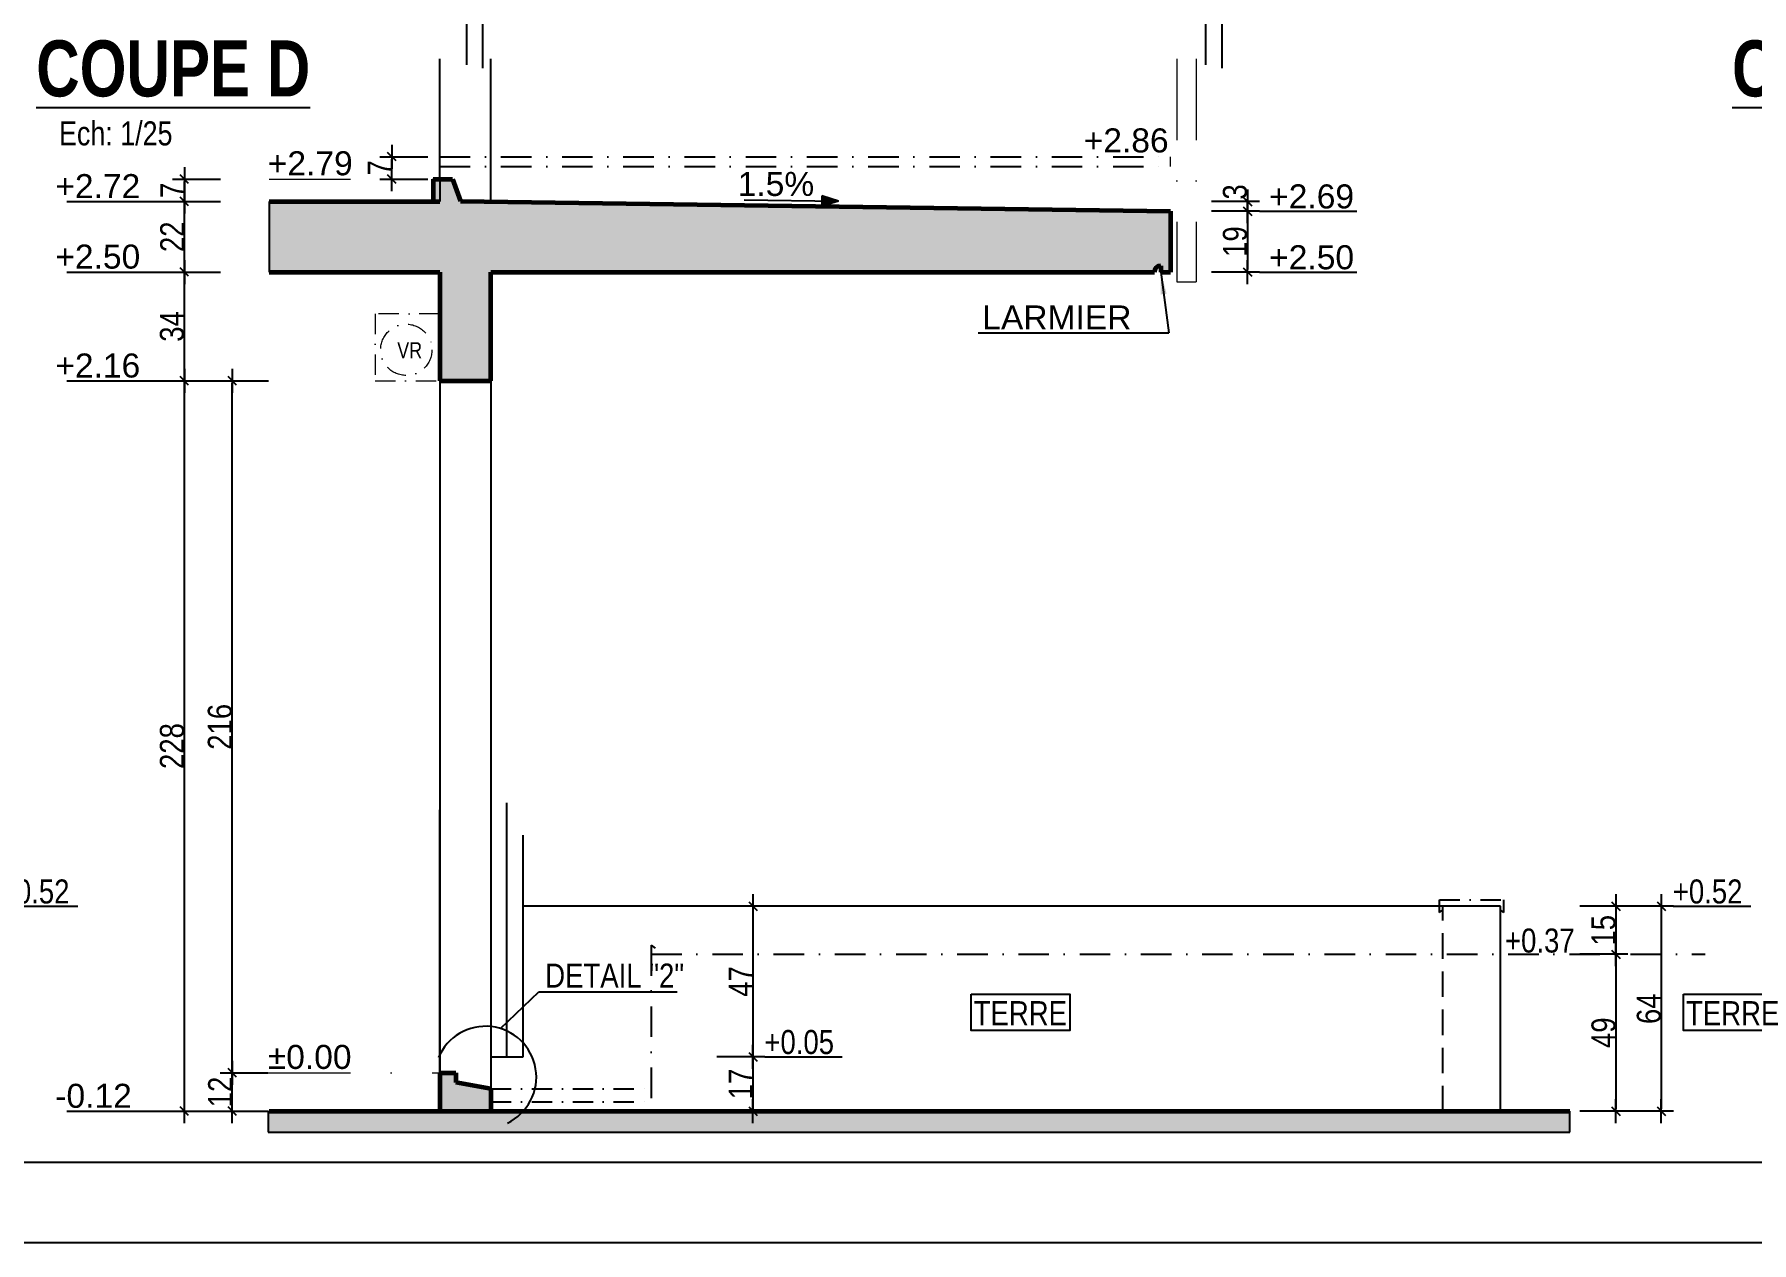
# Model space of a CAD drawing. Header units: millimetres. Extents: x -1734 to 5256, y -3612 to 588.
# Drawn here: x 633 to 1704, y -3612 to -2858 of the extents above; entities that cross this region are included whole.
import ezdxf
from ezdxf.enums import TextEntityAlignment as Align

# ---------------------------------------------------------------- set-up
doc = ezdxf.new("R2010")
doc.units = ezdxf.units.MM
for name, pattern in [('CACHE2', [4.7625, 3.175, -1.5875]), ('CACHEX2', [19.05, 12.7, -6.35]), ('TIRETPT2', [12.7, 6.35, -3.175, 0, -3.175]), ('TIRETPTX2', [50.8, 25.4, -12.7, 0, -12.7])]:
    doc.linetypes.add(name, pattern=pattern)
for name, color, linetype in [('01_Cad_2', 5, 'Continuous'), ('01_cote_gen', 4, 'Continuous'), ('01_linteaux', 2, 'Continuous'), ('01_poch_BN', 9, 'Continuous'), ('01_texte', 230, 'Continuous'), ('AA_COTES', 2, 'Continuous')]:
    doc.layers.add(name, color=color, linetype=linetype)
doc.layers.add('01_murs_coup', color=5, linetype='Continuous', lineweight=60)
doc.layers.add('01_tram_axes', color=2, linetype='TIRETPTX2', lineweight=9)
doc.styles.add('ARIAL', font='arial.ttf')
doc.styles.add('Arial Narrow', font='ARIALN.TTF')
doc.styles.add('impact', font='impact.ttf')
doc.styles.add('MATTE_TXT', font='arial.ttf')
doc.styles.add('STYLE2', font='ARIALN.TTF')
doc.linetypes.add('ISOLATION', pattern='A,0.00254,-2.54,[134,ltypeshp.shx,S=2.54,R=0,X=-2.54,Y=0],-5.08,[134,ltypeshp.shx,S=2.54,R=180,X=2.54,Y=0],-2.54', length=10.16254)
doc.dimstyles.new('JB25', dxfattribs={"dimscale": 0.1, "dimtxt": 150, "dimasz": 15, "dimexe": 0.1, "dimexo": 0.1, "dimgap": 0.09, "dimtad": 1, "dimdec": 1, "dimlfac": 0.5, "dimdsep": 46, "dimtxsty": 'STYLE2', "dimblk1": 'BOND_G', "dimblk2": 'BOND_D', "dimsah": 1, "dimcen": 1.5, "dimdle": 0.01, "dimse1": 1, "dimse2": 1, "dimclrd": 4, "dimclre": 2, "dimclrt": 6, "dimazin": 2, "dimtfac": 2.333333, "dimtdec": 1, "dimtix": 1, "dimtmove": 2, "dimatfit": 3, "dimldrblk": 'BOND_G', "dimfxl": 1, "dimtolj": 1, "dimtzin": 0, "dimarcsym": 0})

# ---------------------------------------------------------------- blocks, each defined once
blk = doc.blocks.new('BOND_G')
at = {"layer": 'AA_COTES', "color": 0}
for p, q in [((0, -5), (0, 15)), ((5, 0), (-5, 0)), ((1.77, 1.77), (-1.77, -1.77))]:
    blk.add_line(p, q, dxfattribs=at)
blk = doc.blocks.new('BOND_D')
at = {"layer": 'AA_COTES', "color": 0}
for p, q in [((5, 0), (-5, 0)), ((-1.77, -1.77), (1.77, 1.77)), ((0, 5), (0, -15))]:
    blk.add_line(p, q, dxfattribs=at)
blk = doc.blocks.new('*D231')
at = {"layer": '01_cote_gen', "color": 4, "lineweight": -2, "ltscale": 2, "transparency": 16777216}
blk.add_line((756.1, -3528.7), (756.1, -3507.7), dxfattribs=at)
at = {"layer": 'DEFPOINTS', "color": 0, "ltscale": 2}
for p in [(756.1, -3506.2), (794.5, -3506.2), (808, -3530.2)]:
    blk.add_point(p, dxfattribs=at)
at = {"layer": '01_cote_gen', "color": 4, "lineweight": -2, "ltscale": 2, "transparency": 16777216, "xscale": 1.5, "yscale": 1.5, "zscale": 1.5}
for name, p, rotation in [('BOND_D', (756.1, -3506.2), 90), ('BOND_G', (756.1, -3530.2), 270)]:
    blk.add_blockref(name, p, dxfattribs=dict(at, rotation=rotation))
at = {"layer": '01_cote_gen', "color": 6, "ltscale": 2, "transparency": 16777216, "insert": (748.5, -3518.2), "char_height": 15, "attachment_point": 5, "rotation": 90, "style": 'STYLE2'}
blk.add_mtext('\\A1;12', dxfattribs=at)
blk = doc.blocks.new('*D232')
at = {"layer": '01_cote_gen', "color": 4, "lineweight": -2, "ltscale": 2, "transparency": 16777216}
blk.add_line((726.2, -3072.7), (726.2, -3007.7), dxfattribs=at)
at = {"layer": 'DEFPOINTS', "color": 0, "ltscale": 2}
for p in [(726.2, -3006.2), (789.7, -3006.2), (776.4, -3074.2)]:
    blk.add_point(p, dxfattribs=at)
at = {"layer": '01_cote_gen', "color": 4, "lineweight": -2, "ltscale": 2, "transparency": 16777216, "xscale": 1.5, "yscale": 1.5, "zscale": 1.5}
for name, p, rotation in [('BOND_D', (726.2, -3006.2), 90), ('BOND_G', (726.2, -3074.2), 270)]:
    blk.add_blockref(name, p, dxfattribs=dict(at, rotation=rotation))
at = {"layer": '01_cote_gen', "color": 6, "ltscale": 2, "transparency": 16777216, "insert": (718.5, -3040.2), "char_height": 15, "attachment_point": 5, "rotation": 90, "style": 'STYLE2'}
blk.add_mtext('\\A1;34', dxfattribs=at)
blk = doc.blocks.new('*D233')
at = {"layer": '01_cote_gen', "color": 4, "lineweight": -2, "ltscale": 2, "transparency": 16777216}
blk.add_line((726.2, -3004.7), (726.2, -2963.7), dxfattribs=at)
at = {"layer": 'DEFPOINTS', "color": 0, "ltscale": 2}
for p in [(726.2, -2962.2), (816.6, -2962.2), (816.6, -3006.2)]:
    blk.add_point(p, dxfattribs=at)
at = {"layer": '01_cote_gen', "color": 4, "lineweight": -2, "ltscale": 2, "transparency": 16777216, "xscale": 1.5, "yscale": 1.5, "zscale": 1.5}
for name, p, rotation in [('BOND_D', (726.2, -2962.2), 90), ('BOND_G', (726.2, -3006.2), 270)]:
    blk.add_blockref(name, p, dxfattribs=dict(at, rotation=rotation))
at = {"layer": '01_cote_gen', "color": 6, "ltscale": 2, "transparency": 16777216, "insert": (718.6, -2984.2), "char_height": 15, "attachment_point": 5, "rotation": 90, "style": 'STYLE2'}
blk.add_mtext('\\A1;22', dxfattribs=at)
blk = doc.blocks.new('*D234')
at = {"layer": '01_cote_gen', "color": 4, "lineweight": -2, "ltscale": 2, "transparency": 16777216}
blk.add_line((726.2, -3528.7), (726.2, -3075.7), dxfattribs=at)
at = {"layer": 'DEFPOINTS', "color": 0, "ltscale": 2}
for p in [(726.2, -3074.2), (806.3, -3074.2), (800.4, -3530.2)]:
    blk.add_point(p, dxfattribs=at)
at = {"layer": '01_cote_gen', "color": 4, "lineweight": -2, "ltscale": 2, "transparency": 16777216, "xscale": 1.5, "yscale": 1.5, "zscale": 1.5}
for name, p, rotation in [('BOND_D', (726.2, -3074.2), 90), ('BOND_G', (726.2, -3530.2), 270)]:
    blk.add_blockref(name, p, dxfattribs=dict(at, rotation=rotation))
at = {"layer": '01_cote_gen', "color": 6, "ltscale": 2, "transparency": 16777216, "insert": (718.5, -3302.2), "char_height": 15, "attachment_point": 5, "rotation": 90, "style": 'STYLE2'}
blk.add_mtext('\\A1;228', dxfattribs=at)
blk = doc.blocks.new('*D235')
at = {"layer": '01_cote_gen', "color": 4, "lineweight": -2, "ltscale": 2, "transparency": 16777216}
blk.add_line((726.2, -2960.7), (726.2, -2949.7), dxfattribs=at)
at = {"layer": 'DEFPOINTS', "color": 0, "ltscale": 2}
for p in [(726.2, -2948.2), (787.3, -2948.2), (748.7, -2962.2)]:
    blk.add_point(p, dxfattribs=at)
at = {"layer": '01_cote_gen', "color": 4, "lineweight": -2, "ltscale": 2, "transparency": 16777216, "xscale": 1.5, "yscale": 1.5, "zscale": 1.5}
for name, p, rotation in [('BOND_D', (726.2, -2948.2), 90), ('BOND_G', (726.2, -2962.2), 270)]:
    blk.add_blockref(name, p, dxfattribs=dict(at, rotation=rotation))
at = {"layer": '01_cote_gen', "color": 6, "ltscale": 2, "transparency": 16777216, "insert": (718.7, -2955.2), "char_height": 15, "attachment_point": 5, "rotation": 90, "style": 'STYLE2'}
blk.add_mtext('\\A1;7', dxfattribs=at)
blk = doc.blocks.new('*D236')
at = {"layer": '01_cote_gen', "color": 4, "lineweight": -2, "ltscale": 2, "transparency": 16777216}
blk.add_line((756.1, -3504.7), (756.1, -3075.7), dxfattribs=at)
at = {"layer": 'DEFPOINTS', "color": 0, "ltscale": 2}
for p in [(748.7, -3074.2), (756.1, -3074.2), (763.6, -3506.2)]:
    blk.add_point(p, dxfattribs=at)
at = {"layer": '01_cote_gen', "color": 4, "lineweight": -2, "ltscale": 2, "transparency": 16777216, "xscale": 1.5, "yscale": 1.5, "zscale": 1.5}
for name, p, rotation in [('BOND_D', (756.1, -3074.2), 90), ('BOND_G', (756.1, -3506.2), 270)]:
    blk.add_blockref(name, p, dxfattribs=dict(at, rotation=rotation))
at = {"layer": '01_cote_gen', "color": 6, "ltscale": 2, "transparency": 16777216, "insert": (748.4, -3290.2), "char_height": 15, "attachment_point": 5, "rotation": 90, "style": 'STYLE2'}
blk.add_mtext('\\A1;216', dxfattribs=at)
blk = doc.blocks.new('*D237')
at = {"layer": '01_cote_gen', "color": 4, "lineweight": -2, "transparency": 16777216}
blk.add_line((1647.9, -3403.7), (1647.9, -3528.7), dxfattribs=at)
at = {"layer": 'DEFPOINTS', "color": 0}
for p in [(1547.5, -3402.2), (1547.5, -3530.2), (1647.9, -3530.2)]:
    blk.add_point(p, dxfattribs=at)
at = {"layer": '01_cote_gen', "color": 4, "lineweight": -2, "transparency": 16777216, "xscale": 1.5, "yscale": 1.5, "zscale": 1.5}
for name, p, rotation in [('BOND_G', (1647.9, -3402.2), 90), ('BOND_D', (1647.9, -3530.2), 270)]:
    blk.add_blockref(name, p, dxfattribs=dict(at, rotation=rotation))
at = {"layer": '01_cote_gen', "color": 6, "transparency": 16777216, "insert": (1640.2, -3466.2), "char_height": 15, "attachment_point": 5, "rotation": 90, "style": 'STYLE2'}
blk.add_mtext('\\A1;64', dxfattribs=at)
blk = doc.blocks.new('*D238')
at = {"layer": '01_cote_gen', "color": 4, "lineweight": -2, "transparency": 16777216}
blk.add_line((1619.5, -3403.7), (1619.5, -3430.7), dxfattribs=at)
at = {"layer": 'DEFPOINTS', "color": 0}
for p in [(1625.4, -3402.2), (1619.5, -3432.2), (1636.1, -3432.2)]:
    blk.add_point(p, dxfattribs=at)
at = {"layer": '01_cote_gen', "color": 4, "lineweight": -2, "transparency": 16777216, "xscale": 1.5, "yscale": 1.5, "zscale": 1.5}
for name, p, rotation in [('BOND_G', (1619.5, -3402.2), 90), ('BOND_D', (1619.5, -3432.2), 270)]:
    blk.add_blockref(name, p, dxfattribs=dict(at, rotation=rotation))
at = {"layer": '01_cote_gen', "color": 6, "transparency": 16777216, "insert": (1611.9, -3417.2), "char_height": 15, "attachment_point": 5, "rotation": 90, "style": 'STYLE2'}
blk.add_mtext('\\A1;15', dxfattribs=at)
blk = doc.blocks.new('*D239')
at = {"layer": '01_cote_gen', "color": 4, "lineweight": -2, "transparency": 16777216}
blk.add_line((1619.5, -3433.7), (1619.5, -3528.7), dxfattribs=at)
at = {"layer": 'DEFPOINTS', "color": 0}
for p in [(1635.6, -3432.2), (1619.5, -3530.2), (1628.9, -3530.2)]:
    blk.add_point(p, dxfattribs=at)
at = {"layer": '01_cote_gen', "color": 4, "lineweight": -2, "transparency": 16777216, "xscale": 1.5, "yscale": 1.5, "zscale": 1.5}
for name, p, rotation in [('BOND_G', (1619.5, -3432.2), 90), ('BOND_D', (1619.5, -3530.2), 270)]:
    blk.add_blockref(name, p, dxfattribs=dict(at, rotation=rotation))
at = {"layer": '01_cote_gen', "color": 6, "transparency": 16777216, "insert": (1611.9, -3481.2), "char_height": 15, "attachment_point": 5, "rotation": 90, "style": 'STYLE2'}
blk.add_mtext('\\A1;49', dxfattribs=at)
blk = doc.blocks.new('*D242')
at = {"layer": '01_cote_gen', "color": 4, "lineweight": -2, "ltscale": 2, "transparency": 16777216}
blk.add_line((855.6, -2946.7), (855.6, -2935.7), dxfattribs=at)
at = {"layer": 'DEFPOINTS', "color": 0, "ltscale": 2}
for p in [(855.6, -2934.2), (885.5, -2934.2), (872.9, -2948.2)]:
    blk.add_point(p, dxfattribs=at)
at = {"layer": '01_cote_gen', "color": 4, "lineweight": -2, "ltscale": 2, "transparency": 16777216, "xscale": 1.5, "yscale": 1.5, "zscale": 1.5}
for name, p, rotation in [('BOND_D', (855.6, -2934.2), 90), ('BOND_G', (855.6, -2948.2), 270)]:
    blk.add_blockref(name, p, dxfattribs=dict(at, rotation=rotation))
at = {"layer": '01_cote_gen', "color": 6, "ltscale": 2, "transparency": 16777216, "insert": (848.1, -2941.2), "char_height": 15, "attachment_point": 5, "rotation": 90, "style": 'STYLE2'}
blk.add_mtext('\\A1;7', dxfattribs=at)
blk = doc.blocks.new('*D243')
at = {"layer": '01_cote_gen', "color": 4, "lineweight": -2, "ltscale": 2, "transparency": 16777216}
blk.add_line((1389.6, -2963.7), (1389.6, -2966.7), dxfattribs=at)
at = {"layer": 'DEFPOINTS', "color": 0, "ltscale": 2}
for p in [(917.5, -2962.2), (1341.5, -2968.2), (1389.6, -2968.2)]:
    blk.add_point(p, dxfattribs=at)
at = {"layer": '01_cote_gen', "color": 4, "lineweight": -2, "ltscale": 2, "transparency": 16777216, "xscale": 1.5, "yscale": 1.5, "zscale": 1.5}
for name, p, rotation in [('BOND_G', (1389.6, -2962.2), 90), ('BOND_D', (1389.6, -2968.2), 270)]:
    blk.add_blockref(name, p, dxfattribs=dict(at, rotation=rotation))
at = {"layer": '01_cote_gen', "color": 6, "ltscale": 2, "transparency": 16777216, "insert": (1381.9, -2956.2), "char_height": 15, "attachment_point": 5, "rotation": 90, "style": 'STYLE2'}
blk.add_mtext('\\A1;3', dxfattribs=at)
blk = doc.blocks.new('*D244')
at = {"layer": '01_cote_gen', "color": 4, "lineweight": -2, "ltscale": 2, "transparency": 16777216}
blk.add_line((1389.6, -2969.7), (1389.6, -3004.7), dxfattribs=at)
at = {"layer": 'DEFPOINTS', "color": 0, "ltscale": 2}
for p in [(1377.5, -2968.2), (1341.5, -3006.2), (1389.6, -3006.2)]:
    blk.add_point(p, dxfattribs=at)
at = {"layer": '01_cote_gen', "color": 4, "lineweight": -2, "ltscale": 2, "transparency": 16777216, "xscale": 1.5, "yscale": 1.5, "zscale": 1.5}
for name, p, rotation in [('BOND_G', (1389.6, -2968.2), 90), ('BOND_D', (1389.6, -3006.2), 270)]:
    blk.add_blockref(name, p, dxfattribs=dict(at, rotation=rotation))
at = {"layer": '01_cote_gen', "color": 6, "ltscale": 2, "transparency": 16777216, "insert": (1381.9, -2987.2), "char_height": 15, "attachment_point": 5, "rotation": 90, "style": 'STYLE2'}
blk.add_mtext('\\A1;19', dxfattribs=at)
blk = doc.blocks.new('*D605')
at = {"layer": '01_cote_gen', "color": 4, "lineweight": -2, "transparency": 16777216}
blk.add_line((1081, -3403.7), (1081, -3494.7), dxfattribs=at)
at = {"layer": 'DEFPOINTS', "color": 0}
for p in [(1003.7, -3402.2), (937.5, -3496.2), (1081, -3496.2)]:
    blk.add_point(p, dxfattribs=at)
at = {"layer": '01_cote_gen', "color": 4, "lineweight": -2, "transparency": 16777216, "xscale": 1.5, "yscale": 1.5, "zscale": 1.5}
for name, p, rotation in [('BOND_G', (1081, -3402.2), 90), ('BOND_D', (1081, -3496.2), 270)]:
    blk.add_blockref(name, p, dxfattribs=dict(at, rotation=rotation))
at = {"layer": '01_cote_gen', "color": 6, "transparency": 16777216, "insert": (1073.4, -3449.2), "char_height": 15, "attachment_point": 5, "rotation": 90, "style": 'STYLE2'}
blk.add_mtext('\\A1;47', dxfattribs=at)
blk = doc.blocks.new('*D606')
at = {"layer": '01_cote_gen', "color": 4, "lineweight": -2, "transparency": 16777216}
blk.add_line((1081, -3497.7), (1081, -3528.7), dxfattribs=at)
at = {"layer": 'DEFPOINTS', "color": 0}
for p in [(1061.8, -3496.2), (1061.8, -3530.2), (1081, -3530.2)]:
    blk.add_point(p, dxfattribs=at)
at = {"layer": '01_cote_gen', "color": 4, "lineweight": -2, "transparency": 16777216, "xscale": 1.5, "yscale": 1.5, "zscale": 1.5}
for name, p, rotation in [('BOND_G', (1081, -3496.2), 90), ('BOND_D', (1081, -3530.2), 270)]:
    blk.add_blockref(name, p, dxfattribs=dict(at, rotation=rotation))
at = {"layer": '01_cote_gen', "color": 6, "transparency": 16777216, "insert": (1073.4, -3513.2), "char_height": 15, "attachment_point": 5, "rotation": 90, "style": 'STYLE2'}
blk.add_mtext('\\A1;17', dxfattribs=at)

msp = doc.modelspace()

# ---------------------------------------------------------------- hatches: boundary and pattern name
at = {"layer": '01_poch_BN'}
h = msp.add_hatch(color=256, dxfattribs=at)
h.dxf.hatch_style = 1
h.paths.add_polyline_path([(1341.51, -2968.24), (898.45, -2961.96), (893.51, -2948.24), (881.51, -2948.24), (881.51, -2962.24), (779.02, -2962.24), (779.02, -3006.24), (885.51, -3006.24), (885.51, -3074.24), (917.51, -3074.24), (917.51, -3006.24), (1331.51, -3006.24, -0.4142136), (1335.51, -3002.24), (1335.51, -3006.24), (1341.51, -3006.24)])
h.paths.add_polyline_path([(1590.81, -3530.24), (917.51, -3530.24), (778.55, -3530.24), (778.55, -3543.28), (1590.81, -3543.28)])
h.paths.add_polyline_path([(917.51, -3516.24), (895.51, -3512.24), (895.51, -3506.24), (885.51, -3506.24), (885.51, -3530.24), (917.51, -3530.24)])

# ---------------------------------------------------------------- linework, layer by layer
at = {"layer": '01_Cad_2', "color": 2}
msp.add_line((4206.49, -3562.28), (-1683.51, -3562.28), dxfattribs=at)
at = {"layer": '01_Cad_2'}
msp.add_line((4206.49, -3612.28), (-1733.51, -3612.28), dxfattribs=at)
at = {"layer": '01_linteaux'}
for p, q in [((902.19, -2608.63), (902.19, -2876.76)), ((1363.53, -2608.63), (1363.53, -2876.76)), ((885.51, -2948.24), (885.51, -2873.13)), ((917.51, -2962.24), (917.51, -2873.13)), ((881.51, -2962.24), (885.51, -2962.24)), ((885.51, -3074.24), (885.51, -3506.24)), ((917.51, -3074.24), (917.51, -3516.24)), ((885.51, -3506.24), (885.51, -3341.94)), ((937.51, -3496.24), (937.51, -3402.24)), ((1547.51, -3402.24), (937.51, -3402.24)), ((1547.51, -3530.24), (1547.51, -3402.24)), ((917.51, -3496.24), (937.51, -3496.24))]:
    msp.add_line(p, q, dxfattribs=at)
at = {"layer": '01_linteaux', "linetype": 'TIRETPT2', "ltscale": 3}
for p, q in [((885.51, -2934.24), (1341.51, -2934.24)), ((885.51, -2940.24), (1341.51, -2940.24)), ((1017.51, -3426.55), (1017.51, -3530.24)), ((1017.51, -3432.24), (1675.33, -3432.24))]:
    msp.add_line(p, q, dxfattribs=at)
at = {"layer": '01_linteaux', "linetype": 'CACHEX2', "ltscale": 2}
msp.add_line((885.51, -2948.24), (885.51, -2962.24), dxfattribs=at)
at = {"layer": '01_linteaux', "linetype": 'TIRETPT2', "ltscale": 7}
for p, q in [((937.51, -3402.24), (937.51, -3337.5)), ((1509.51, -3406.21), (1509.51, -3398.24)), ((1509.51, -3406.21), (1511, -3404.77)), ((1549.51, -3406.21), (1548.01, -3404.77)), ((1549.51, -3406.21), (1549.51, -3398.24)), ((1017.51, -3426.55), (1019.89, -3428.3))]:
    msp.add_line(p, q, dxfattribs=at)
at = {"layer": '01_linteaux', "linetype": 'TIRETPT2', "ltscale": 2}
for p, q in [((1509.51, -3398.24), (1549.51, -3398.24)), ((917.51, -3516.24), (1017.51, -3516.24)), ((917.51, -3524.24), (1017.51, -3524.24))]:
    msp.add_line(p, q, dxfattribs=at)
at = {"layer": '01_linteaux', "linetype": 'CACHE2', "ltscale": 5}
msp.add_line((1511.51, -3530.24), (1511.51, -3402.24), dxfattribs=at)
at = {"layer": '01_murs_coup'}
for p, q in [((881.51, -2948.24), (881.51, -2962.24)), ((881.51, -2948.24), (893.51, -2948.24)), ((893.51, -2948.24), (898.45, -2961.96)), ((779.02, -2962.24), (885.51, -2962.24)), ((898.45, -2961.96), (1341.51, -2968.24)), ((1341.51, -2968.24), (1341.51, -3006.24)), ((779.02, -3006.24), (885.51, -3006.24)), ((885.51, -3006.24), (885.51, -3074.24)), ((917.51, -3006.24), (1331.51, -3006.24)), ((917.51, -3074.24), (917.51, -3006.24)), ((1335.51, -3002.24), (1335.51, -3006.24)), ((1335.51, -3006.24), (1341.51, -3006.24)), ((885.51, -3074.24), (917.51, -3074.24)), ((885.51, -3506.24), (885.51, -3530.24)), ((885.51, -3506.24), (895.51, -3506.24)), ((895.51, -3506.24), (895.51, -3512.24)), ((917.51, -3516.24), (895.51, -3512.24)), ((917.51, -3516.24), (917.51, -3530.24)), ((779.02, -3530.24), (917.51, -3530.24)), ((779.02, -3530.24), (881.51, -3530.24)), ((917.51, -3530.24), (1590.81, -3530.24))]:
    msp.add_line(p, q, dxfattribs=at)
msp.add_arc((1335.51, -3006.24), 4, 90, 180, dxfattribs=at)
at = {"layer": '01_poch_BN', "linetype": 'ISOLATION'}
for p, q in [((912.19, -2608.63), (912.19, -2878.87)), ((1373.53, -2608.63), (1373.53, -2878.87))]:
    msp.add_line(p, q, dxfattribs=at)
at = {"layer": '01_poch_BN', "ltscale": 2}
for p, q in [((779.02, -2962.24), (779.02, -3006.24)), ((778.55, -3530.24), (778.55, -3543.28)), ((1590.81, -3543.28), (1590.81, -3530.24)), ((778.55, -3543.28), (1590.81, -3543.28))]:
    msp.add_line(p, q, dxfattribs=at)
at = {"layer": '01_poch_BN', "linetype": 'ISOLATION', "ltscale": 0.7}
msp.add_line((927.51, -3496.24), (927.51, -3337.65), dxfattribs=at)
at = {"layer": '01_texte'}
for p, q in [((652.91, -2962.24), (718.68, -2962.24)), ((1075.48, -2961.04), (1134.3, -2961.9)), ((1134.3, -2961.9), (1124.07, -2958.62)), ((1124.07, -2958.62), (1124.07, -2965.18)), ((1134.3, -2961.9), (1124.07, -2965.18)), ((1397.11, -2968.24), (1457.91, -2968.24)), ((652.91, -3006.24), (718.68, -3006.24)), ((1335.51, -3006.24), (1340.65, -3044.24)), ((1397.11, -3006.24), (1457.91, -3006.24)), ((1221.58, -3044.24), (1340.65, -3044.24)), ((652.91, -3074.24), (718.68, -3074.24)), ((611.3, -3402.24), (659.6, -3402.24)), ((1655.38, -3402.24), (1703.67, -3402.24)), ((923.49, -3478.6), (947.42, -3455.76)), ((947.42, -3455.76), (1033.74, -3455.76)), ((1088.45, -3496.24), (1136.75, -3496.24)), ((652.91, -3530.24), (718.68, -3530.24))]:
    msp.add_line(p, q, dxfattribs=at)
for points in [[(1217.1, -3457.03), (1278.68, -3457.03), (1278.68, -3479.84), (1217.1, -3479.84)], [(1661.65, -3457.03), (1723.23, -3457.03), (1723.23, -3479.84), (1661.65, -3479.84)]]:
    msp.add_lwpolyline(points, close=True, dxfattribs=at)
msp.add_arc((914.09, -3508.93), 31.75, 295.472, 157.44571, dxfattribs=at)
for points in [[(1124.07, -2958.62), (1134.3, -2961.9), (1124.07, -2965.18)], [(1335.51, -3006.24), (1335.53, -3020.28), (1337.37, -3020.03)], [(1335.51, -3006.24), (1339.21, -3019.78), (1337.37, -3020.03)]]:
    msp.add_solid(points, dxfattribs=at)
at = {"layer": '01_tram_axes', "ltscale": 2}
for p, q in [((1345.51, -2873.13), (1345.51, -3012.24)), ((1357.51, -2873.13), (1357.51, -3012.24)), ((885.51, -2934.24), (885.51, -2940.24)), ((1341.51, -2940.24), (1341.51, -2934.24)), ((779.02, -2948.24), (885.51, -2948.24)), ((1345.51, -3012.24), (1357.51, -3012.24)), ((779.02, -3506.24), (885.51, -3506.24))]:
    msp.add_line(p, q, dxfattribs=at)
at = {"layer": '01_tram_axes', "ltscale": 0.5}
for p, q in [((845.15, -3032.25), (845.15, -3074.24)), ((885.51, -3032.25), (845.15, -3032.25)), ((845.15, -3074.24), (885.51, -3074.24))]:
    msp.add_line(p, q, dxfattribs=at)
msp.add_circle((864.67, -3054.78), 16, dxfattribs=at)

# ---------------------------------------------------------------- texts
at = {"layer": '01_texte', "style": 'impact'}
for s, p in [('%%UCOUPE D', (719.24, -2907.07)), ('%%UCOUPE C', (1777.55, -2907.07))]:
    msp.add_text(s, height=35, dxfattribs=at).set_placement(p, align=Align.BOTTOM_CENTER)
at = {"layer": '01_texte', "style": 'MATTE_TXT', "width": 0.8}
for s, height, p in [('Ech: 1/25', 15, (683.36, -2931.63)), ('VR', 10, (866.79, -3063.03))]:
    msp.add_text(s, height=height, dxfattribs=at).set_placement(p, align=Align.BOTTOM_CENTER)
at = {"layer": '01_texte'}
for s, style, p in [('+2.86', 'ARIAL', (1287.42, -2931.52)), ('+2.79', 'ARIAL', (778.23, -2945.81)), ('+2.72', 'ARIAL', (645.63, -2960.08)), ('1.5%%%', 'ARIAL', (1071.48, -2958.71)), ('+2.69', 'ARIAL', (1403.14, -2966.49)), ('+2.50', 'ARIAL', (645.63, -3004.08)), ('+2.50', 'ARIAL', (1403.14, -3004.49)), ('LARMIER', 'ARIAL', (1224.12, -3042.08)), ('+2.16', 'ARIAL', (645.63, -3072.08)), ('+0.52', 'Arial Narrow', (610.99, -3400.49)), ('+0.52', 'Arial Narrow', (1655.06, -3400.49)), ('+0.37', 'Arial Narrow', (1550.33, -3431.13)), ('DETAIL "2"', 'Arial Narrow', (951.38, -3453.01)), ('TERRE', 'Arial Narrow', (1218.77, -3476.48)), ('TERRE', 'Arial Narrow', (1663.32, -3476.48)), ('+0.05', 'Arial Narrow', (1088.14, -3494.49)), ('%%P0.00', 'ARIAL', (778.23, -3503.81)), ('-0.12', 'ARIAL', (645.63, -3528.08))]:
    msp.add_text(s, height=15, dxfattribs=dict(at, style=style)).set_placement(p)

# ---------------------------------------------------------------- dimensions: what is measured, and where the dimension line sits
at = {"layer": '01_cote_gen', "ltscale": 2}
for base, p1, p2, picture, middle in [((855.64, -2934.24), (872.9, -2948.24), (885.51, -2934.24), '*D242', (848.13, -2941.24)), ((726.18, -2948.24), (748.68, -2962.24), (787.34, -2948.24), '*D235', (718.67, -2955.24)), ((726.18, -2962.24), (816.56, -3006.24), (816.56, -2962.24), '*D233', (718.64, -2984.24)), ((1389.61, -3006.24), (1377.47, -2968.24), (1341.51, -3006.24), '*D244', (1381.95, -2987.24)), ((726.18, -3006.24), (776.42, -3074.24), (789.71, -3006.24), '*D232', (718.51, -3040.24)), ((726.18, -3074.24), (800.42, -3530.24), (806.27, -3074.24), '*D234', (718.51, -3302.24)), ((756.05, -3074.24), (763.55, -3506.24), (748.68, -3074.24), '*D236', (748.38, -3290.24)), ((756.05, -3506.24), (807.96, -3530.24), (794.53, -3506.24), '*D231', (748.51, -3518.24))]:
    dim = msp.add_linear_dim(base=base, p1=p1, p2=p2, angle=90, dimstyle='JB25', dxfattribs=at)
    dim.commit()
    dim.dimension.update_dxf_attribs({"geometry": picture, "text_midpoint": middle})
dim = msp.add_linear_dim(base=(1389.61, -2968.24), p1=(917.51, -2962.24), p2=(1341.51, -2968.24), angle=90, dimstyle='JB25', dxfattribs=at)
dim.commit()
dim.dimension.update_dxf_attribs({"geometry": '*D243', "text_midpoint": (1381.95, -2956.16), "dimtype": 160})
at = {"layer": '01_cote_gen'}
for base, p1, p2, picture, middle in [((1080.95, -3496.24), (1003.67, -3402.24), (937.51, -3496.24), '*D605', (1073.44, -3449.24)), ((1647.88, -3530.24), (1547.51, -3402.24), (1547.51, -3530.24), '*D237', (1640.21, -3466.24)), ((1619.52, -3432.24), (1625.38, -3402.24), (1636.14, -3432.24), '*D238', (1611.85, -3417.24)), ((1619.52, -3530.24), (1635.6, -3432.24), (1628.9, -3530.24), '*D239', (1611.85, -3481.24)), ((1080.95, -3530.24), (1061.77, -3496.24), (1061.77, -3530.24), '*D606', (1073.41, -3513.24))]:
    dim = msp.add_linear_dim(base=base, p1=p1, p2=p2, angle=90, dimstyle='JB25', dxfattribs=at)
    dim.commit()
    dim.dimension.update_dxf_attribs({"geometry": picture, "text_midpoint": middle})

doc.saveas('drawing.dxf')
